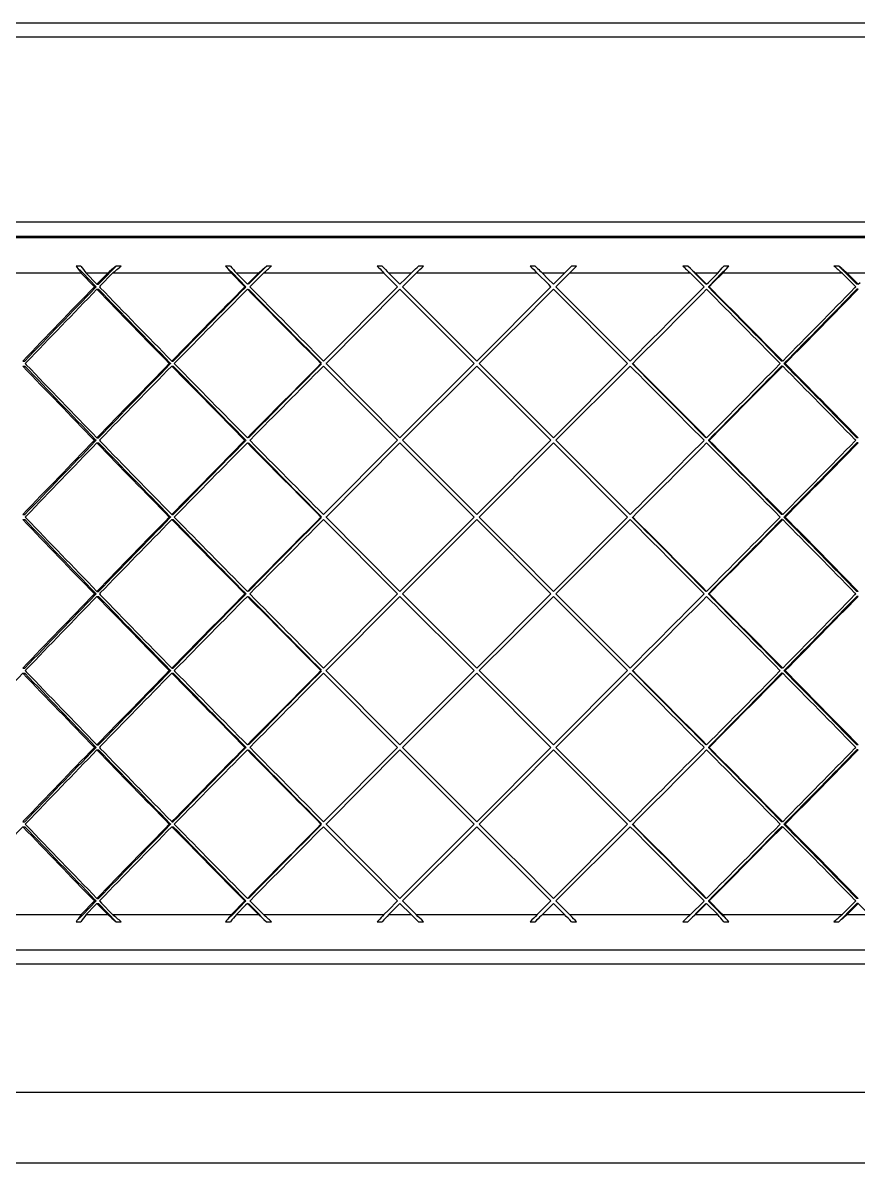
# Model space of a CAD drawing. Header units: millimetres. Extents: x 12827 to 13247, y 6457 to 7051.
# Drawn here: x 13130.242 to 13132.586, y 6842.252 to 6845.452 of the extents above; entities that cross this region are included whole.
import ezdxf

# ---------------------------------------------------------------- set-up
doc = ezdxf.new("R2010")
doc.units = ezdxf.units.MM
doc.header["$LTSCALE"] = 10
doc.layers.add('DWG', color=7, linetype='Continuous')

# ---------------------------------------------------------------- blocks, each defined once
blk = doc.blocks.new('A$C01502591')
at = {"layer": 'DWG'}
for p, q in [((246.9354, 253.5436), (255.4463, 253.5436)), ((246.8954, 253.5039), (255.4863, 253.5039)), ((255.4908, 252.9839), (246.8908, 252.9839)), ((246.4908, 252.9411), (255.8908, 252.9411)), ((255.4508, 252.9436), (246.9308, 252.9436)), ((249.9081, 252.9436), (249.9081, 252.9411)), ((249.9234, 252.9411), (249.9234, 252.9436)), ((250.9909, 252.9411), (250.9908, 252.9436)), ((251.0292, 252.9436), (251.0293, 252.9411)), ((251.3524, 252.9411), (251.3524, 252.9436)), ((251.3524, 252.9411), (251.3524, 252.9436)), ((251.3908, 252.9436), (251.3908, 252.9411)), ((249.9866, 252.8411), (249.6607, 252.8411)), ((249.9724, 252.8611), (249.9747, 252.8578)), ((249.986, 252.8611), (249.9724, 252.8611)), ((249.9911, 252.8417), (249.9817, 252.8514)), ((249.9842, 252.8445), (249.9866, 252.8411)), ((250.0237, 252.8028), (249.9866, 252.8411)), ((250.0098, 252.8223), (249.9911, 252.8417)), ((250.0609, 252.8411), (250.0003, 252.8411)), ((250.0003, 252.8411), (250.0306, 252.8099)), ((250.0306, 252.8099), (250.0609, 252.8411)), ((250.0747, 252.8411), (250.04, 252.8055)), ((250.0519, 252.827), (250.0767, 252.8526)), ((250.065, 252.8445), (250.0609, 252.8411)), ((250.073, 252.8511), (250.065, 252.8445)), ((250.085, 252.8611), (250.073, 252.8511)), ((250.408, 252.8411), (250.0747, 252.8411)), ((250.0767, 252.8526), (250.085, 252.8611)), ((250.0987, 252.8611), (250.085, 252.8611)), ((250.4055, 252.8611), (250.3916, 252.8611)), ((250.4107, 252.8417), (250.4011, 252.8514)), ((250.4052, 252.8445), (250.408, 252.8411)), ((250.4458, 252.8028), (250.408, 252.8411)), ((250.4298, 252.8223), (250.4107, 252.8417)), ((250.4837, 252.8411), (250.4219, 252.8411)), ((250.4219, 252.8411), (250.4528, 252.8099)), ((250.4528, 252.8099), (250.4837, 252.8411)), ((250.4977, 252.8411), (250.4614, 252.8044)), ((250.4727, 252.827), (250.4979, 252.8526)), ((250.4874, 252.8445), (250.4837, 252.8411)), ((250.8356, 252.8411), (250.4977, 252.8411)), ((250.4979, 252.8526), (250.5063, 252.8611)), ((250.5203, 252.8611), (250.5063, 252.8611)), ((250.8313, 252.8611), (250.8173, 252.8611)), ((250.8326, 252.8445), (250.8356, 252.8411)), ((250.842, 252.8347), (250.8356, 252.8411)), ((250.8738, 252.8028), (250.842, 252.8347)), ((250.9121, 252.8411), (250.8497, 252.8411)), ((250.8497, 252.8411), (250.8809, 252.8099)), ((250.9262, 252.8411), (250.888, 252.8028)), ((250.8965, 252.8255), (250.9121, 252.8411)), ((250.9156, 252.8445), (250.9121, 252.8411)), ((250.9246, 252.8526), (250.9331, 252.8611)), ((251.2662, 252.8411), (250.9262, 252.8411)), ((250.9472, 252.8611), (250.9331, 252.8611)), ((251.26, 252.8611), (251.2459, 252.8611)), ((251.2668, 252.8545), (251.26, 252.8611)), ((251.2981, 252.8092), (251.2662, 252.8411)), ((251.2803, 252.8411), (251.2959, 252.8255)), ((251.3427, 252.8411), (251.2803, 252.8411)), ((251.3167, 252.8151), (251.3427, 252.8411)), ((251.3569, 252.8411), (251.3186, 252.8028)), ((251.6961, 252.8411), (251.3569, 252.8411)), ((251.3761, 252.8611), (251.362, 252.8611)), ((251.3729, 252.8578), (251.3761, 252.8611)), ((251.6882, 252.8611), (251.6742, 252.8611)), ((251.6955, 252.8545), (251.6882, 252.8611)), ((251.7278, 252.8092), (251.6961, 252.8411)), ((251.7051, 252.8441), (251.7389, 252.8099)), ((251.7101, 252.8411), (251.7412, 252.8099)), ((251.7722, 252.8411), (251.7101, 252.8411)), ((251.7463, 252.8151), (251.7722, 252.8411)), ((251.7862, 252.8411), (251.7609, 252.8156)), ((251.7843, 252.8417), (251.7651, 252.8223)), ((251.7939, 252.8514), (251.7843, 252.8417)), ((252.1219, 252.8411), (251.7862, 252.8411)), ((251.8035, 252.8611), (251.7895, 252.8611)), ((251.8006, 252.8578), (251.8035, 252.8611)), ((252.1123, 252.8611), (252.0985, 252.8611)), ((252.1123, 252.8611), (252.1623, 252.8099)), ((252.1201, 252.8545), (252.1123, 252.8611)), ((252.1532, 252.8092), (252.1219, 252.8411)), ((252.1358, 252.8411), (252.1664, 252.8099)), ((252.1969, 252.8411), (252.1358, 252.8411)), ((250.0286, 252.8028), (250.0098, 252.8223)), ((250.0286, 252.8028), (250.0237, 252.8028)), ((250.026, 252.8002), (250.0286, 252.8028)), ((250.0306, 252.8099), (250.0354, 252.8099)), ((250.0354, 252.8099), (250.0519, 252.827)), ((250.04, 252.8055), (250.0375, 252.8028)), ((250.0375, 252.8028), (250.04, 252.8002)), ((250.4489, 252.8028), (250.4298, 252.8223)), ((250.4489, 252.8028), (250.4458, 252.8028)), ((250.4473, 252.8012), (250.4489, 252.8028)), ((250.4559, 252.8099), (250.4727, 252.827)), ((250.4614, 252.8044), (250.4598, 252.8028)), ((250.4598, 252.8028), (250.4614, 252.8012)), ((250.6663, 252.5945), (250.8738, 252.8028)), ((250.8809, 252.8099), (250.8965, 252.8255)), ((250.888, 252.8028), (251.0961, 252.5945)), ((251.0961, 252.5945), (251.3045, 252.8028)), ((251.2959, 252.8255), (251.3115, 252.8099)), ((251.3045, 252.8028), (251.2981, 252.8092)), ((251.3115, 252.8099), (251.3167, 252.8151)), ((251.3186, 252.8028), (251.5267, 252.5945)), ((251.7341, 252.8028), (251.7278, 252.8092)), ((251.733, 252.8016), (251.7341, 252.8028)), ((251.7412, 252.8099), (251.7463, 252.8151)), ((251.7459, 252.8028), (251.7482, 252.8028)), ((251.7651, 252.8223), (251.7471, 252.8041)), ((251.7609, 252.8156), (251.7482, 252.8028)), ((252.1595, 252.8028), (252.1532, 252.8092)), ((252.1573, 252.8007), (252.1595, 252.8028)), ((252.1664, 252.8099), (252.1623, 252.8099)), ((252.1664, 252.8099), (252.1715, 252.8151)), ((250.0306, 252.7958), (250.0354, 252.7958)), ((250.8809, 252.7958), (250.6745, 252.5885)), ((251.0891, 252.5874), (250.8809, 252.7958)), ((251.3115, 252.7958), (251.2074, 252.6916)), ((251.5196, 252.5874), (251.3115, 252.7958)), ((252.1664, 252.7958), (252.1623, 252.7958)), ((251.1908, 252.6751), (251.1032, 252.5874)), ((251.2074, 252.6916), (251.1908, 252.6751)), ((249.8228, 252.5945), (249.8285, 252.5945)), ((249.8228, 252.5803), (249.8285, 252.5803)), ((249.8326, 252.5905), (249.8296, 252.5874)), ((249.8296, 252.5874), (249.8326, 252.5843)), ((250.2378, 252.5874), (250.2338, 252.5874)), ((250.2357, 252.5896), (250.2378, 252.5874)), ((250.2378, 252.5874), (250.2357, 252.5853)), ((250.2407, 252.5945), (250.2447, 252.5945)), ((250.2407, 252.5803), (250.2447, 252.5803)), ((250.2497, 252.5895), (250.2477, 252.5874)), ((250.2477, 252.5874), (250.2497, 252.5853)), ((250.8738, 252.372), (250.6663, 252.5803)), ((250.6745, 252.5885), (250.6733, 252.5874)), ((250.6733, 252.5874), (250.6745, 252.5863)), ((250.6733, 252.5874), (250.6745, 252.5863)), ((250.6745, 252.5863), (250.8809, 252.3791)), ((250.8809, 252.3791), (251.0891, 252.5874)), ((251.0961, 252.5803), (250.888, 252.372)), ((251.3045, 252.372), (251.0961, 252.5803)), ((251.1032, 252.5874), (251.1908, 252.4998)), ((251.3115, 252.3791), (251.5196, 252.5874)), ((251.5267, 252.5803), (251.3186, 252.372)), ((251.9476, 252.5874), (251.9459, 252.5891)), ((251.9459, 252.5857), (251.9476, 252.5874)), ((251.9545, 252.5945), (251.9514, 252.5945)), ((251.9545, 252.5803), (251.9514, 252.5803)), ((251.9583, 252.5874), (251.96, 252.5891)), ((251.96, 252.5857), (251.9583, 252.5874)), ((251.9583, 252.5874), (251.9615, 252.5874)), ((251.1908, 252.4998), (251.2074, 252.4832)), ((251.2074, 252.4832), (251.3115, 252.3791)), ((250.0286, 252.372), (250.0237, 252.372)), ((250.026, 252.3746), (250.0286, 252.372)), ((250.0286, 252.372), (250.026, 252.3693)), ((250.0306, 252.3791), (250.0354, 252.3791)), ((250.0306, 252.3649), (250.0354, 252.3649)), ((250.04, 252.3746), (250.0375, 252.372)), ((250.0375, 252.372), (250.04, 252.3694)), ((250.4489, 252.372), (250.4458, 252.372)), ((250.4473, 252.3736), (250.4489, 252.372)), ((250.4489, 252.372), (250.4473, 252.3703)), ((250.4614, 252.3736), (250.4598, 252.372)), ((250.4598, 252.372), (250.4614, 252.3704)), ((250.6663, 252.1636), (250.8738, 252.372)), ((250.8809, 252.3649), (250.6745, 252.1577)), ((251.0891, 252.1566), (250.8809, 252.3649)), ((250.888, 252.372), (251.0961, 252.1636)), ((251.0961, 252.1636), (251.3045, 252.372)), ((251.3115, 252.3649), (251.2074, 252.2607)), ((251.5196, 252.1566), (251.3115, 252.3649)), ((251.3186, 252.372), (251.5267, 252.1636)), ((251.7341, 252.372), (251.733, 252.3732)), ((251.733, 252.3708), (251.7341, 252.372)), ((251.7459, 252.372), (251.7482, 252.372)), ((252.1595, 252.372), (252.1573, 252.3742)), ((252.1573, 252.3698), (252.1595, 252.372)), ((252.1664, 252.3791), (252.1623, 252.3791)), ((252.1664, 252.3649), (252.1623, 252.3649)), ((251.2074, 252.2607), (251.1908, 252.2442)), ((251.1908, 252.2442), (251.1032, 252.1566)), ((249.8228, 252.1636), (249.8285, 252.1636)), ((250.2407, 252.1636), (250.2447, 252.1636)), ((251.9545, 252.1636), (251.9514, 252.1636)), ((249.8228, 252.1495), (249.8285, 252.1495)), ((249.8326, 252.1597), (249.8296, 252.1566)), ((249.8296, 252.1566), (249.8326, 252.1534)), ((250.2378, 252.1566), (250.2338, 252.1566)), ((250.2357, 252.1587), (250.2378, 252.1566)), ((250.2378, 252.1566), (250.2357, 252.1544)), ((250.2407, 252.1495), (250.2447, 252.1495)), ((250.2497, 252.1587), (250.2477, 252.1566)), ((250.2477, 252.1566), (250.2497, 252.1544)), ((250.8738, 251.9411), (250.6663, 252.1495)), ((250.6745, 252.1577), (250.6733, 252.1566)), ((250.6733, 252.1566), (250.6745, 252.1554)), ((250.6733, 252.1566), (250.6745, 252.1554)), ((250.6745, 252.1554), (250.8809, 251.9482)), ((250.8809, 251.9482), (251.0891, 252.1566)), ((251.0961, 252.1495), (250.888, 251.9411)), ((251.3045, 251.9411), (251.0961, 252.1495)), ((251.1032, 252.1566), (251.1908, 252.0689)), ((251.3115, 251.9482), (251.5196, 252.1566)), ((251.5267, 252.1495), (251.3186, 251.9411)), ((251.9476, 252.1566), (251.9459, 252.1582)), ((251.9459, 252.1549), (251.9476, 252.1566)), ((251.9545, 252.1495), (251.9514, 252.1495)), ((251.9583, 252.1566), (251.96, 252.1583)), ((251.96, 252.1548), (251.9583, 252.1566)), ((251.9583, 252.1566), (251.9615, 252.1566)), ((251.1908, 252.0689), (251.2074, 252.0524)), ((251.2074, 252.0524), (251.3115, 251.9482)), ((250.0286, 251.9411), (250.0237, 251.9411)), ((250.026, 251.9438), (250.0286, 251.9411)), ((250.0286, 251.9411), (250.026, 251.9385)), ((250.0306, 251.9482), (250.0354, 251.9482)), ((250.04, 251.9438), (250.0375, 251.9411)), ((250.0375, 251.9411), (250.04, 251.9385)), ((250.4489, 251.9411), (250.4458, 251.9411)), ((250.4473, 251.9428), (250.4489, 251.9411)), ((250.4489, 251.9411), (250.4473, 251.9395)), ((250.4614, 251.9428), (250.4598, 251.9411)), ((250.4598, 251.9411), (250.4614, 251.9395)), ((250.6663, 251.7328), (250.8738, 251.9411)), ((250.888, 251.9411), (251.0961, 251.7328)), ((251.0961, 251.7328), (251.3045, 251.9411)), ((251.3186, 251.9411), (251.5267, 251.7328)), ((251.7341, 251.9411), (251.733, 251.9423)), ((251.733, 251.9399), (251.7341, 251.9411)), ((251.7459, 251.9411), (251.7482, 251.9411)), ((252.1595, 251.9411), (252.1573, 251.9433)), ((252.1573, 251.939), (252.1595, 251.9411)), ((252.1664, 251.9482), (252.1623, 251.9482)), ((250.0306, 251.9341), (250.0354, 251.9341)), ((250.8809, 251.9341), (250.6745, 251.7268)), ((251.0891, 251.7257), (250.8809, 251.9341)), ((251.3115, 251.9341), (251.2074, 251.8299)), ((251.5196, 251.7257), (251.3115, 251.9341)), ((252.1664, 251.9341), (252.1623, 251.9341)), ((251.1908, 251.8134), (251.1032, 251.7257)), ((251.2074, 251.8299), (251.1908, 251.8134)), ((249.8228, 251.7328), (249.8285, 251.7328)), ((249.8228, 251.7186), (249.8285, 251.7186)), ((249.8326, 251.7289), (249.8296, 251.7257)), ((249.8296, 251.7257), (249.8326, 251.7226)), ((250.2378, 251.7257), (250.2338, 251.7257)), ((250.2357, 251.7279), (250.2378, 251.7257)), ((250.2378, 251.7257), (250.2357, 251.7236)), ((250.2407, 251.7328), (250.2447, 251.7328)), ((250.2407, 251.7186), (250.2447, 251.7186)), ((250.2497, 251.7278), (250.2477, 251.7257)), ((250.2477, 251.7257), (250.2497, 251.7236)), ((250.8738, 251.5103), (250.6663, 251.7186)), ((250.6745, 251.7268), (250.6733, 251.7257)), ((250.6733, 251.7257), (250.6745, 251.7246)), ((250.6733, 251.7257), (250.6745, 251.7246)), ((250.6745, 251.7246), (250.8809, 251.5174)), ((250.8809, 251.5174), (251.0891, 251.7257)), ((251.0961, 251.7186), (250.888, 251.5103)), ((251.3045, 251.5103), (251.0961, 251.7186)), ((251.1032, 251.7257), (251.1908, 251.6381)), ((251.3115, 251.5174), (251.5196, 251.7257)), ((251.5267, 251.7186), (251.3186, 251.5103)), ((251.9476, 251.7257), (251.9459, 251.7274)), ((251.9459, 251.724), (251.9476, 251.7257)), ((251.9545, 251.7328), (251.9514, 251.7328)), ((251.9545, 251.7186), (251.9514, 251.7186)), ((251.9583, 251.7257), (251.96, 251.7274)), ((251.96, 251.724), (251.9583, 251.7257)), ((251.9583, 251.7257), (251.9615, 251.7257)), ((251.1908, 251.6381), (251.2074, 251.6215)), ((251.2074, 251.6215), (251.3115, 251.5174)), ((250.0286, 251.5103), (250.0237, 251.5103)), ((250.026, 251.5129), (250.0286, 251.5103)), ((250.0286, 251.5103), (250.026, 251.5076)), ((250.0306, 251.5174), (250.0354, 251.5174)), ((250.0306, 251.5032), (250.0354, 251.5032)), ((250.04, 251.5129), (250.0375, 251.5103)), ((250.0375, 251.5103), (250.04, 251.5077)), ((250.4489, 251.5103), (250.4458, 251.5103)), ((250.4473, 251.5119), (250.4489, 251.5103)), ((250.4489, 251.5103), (250.4473, 251.5086)), ((250.4614, 251.5119), (250.4598, 251.5103)), ((250.4598, 251.5103), (250.4614, 251.5087)), ((250.6663, 251.3019), (250.8738, 251.5103)), ((250.8809, 251.5032), (250.6745, 251.296)), ((251.0891, 251.2949), (250.8809, 251.5032)), ((250.888, 251.5103), (251.0961, 251.3019)), ((251.0961, 251.3019), (251.3045, 251.5103)), ((251.3115, 251.5032), (251.2074, 251.399)), ((251.5196, 251.2949), (251.3115, 251.5032)), ((251.3186, 251.5103), (251.5267, 251.3019)), ((251.7341, 251.5103), (251.733, 251.5115)), ((251.733, 251.5091), (251.7341, 251.5103)), ((251.7459, 251.5103), (251.7482, 251.5103)), ((252.1595, 251.5103), (252.1573, 251.5125)), ((252.1573, 251.5081), (252.1595, 251.5103)), ((252.1664, 251.5174), (252.1623, 251.5174)), ((252.1664, 251.5032), (252.1623, 251.5032)), ((251.2074, 251.399), (251.1908, 251.3825)), ((251.1908, 251.3825), (251.1032, 251.2949)), ((249.8228, 251.3019), (249.8285, 251.3019)), ((249.8326, 251.298), (249.8296, 251.2949)), ((250.2357, 251.297), (250.2378, 251.2949)), ((250.2407, 251.3019), (250.2447, 251.3019)), ((250.2497, 251.297), (250.2477, 251.2949)), ((251.9476, 251.2949), (251.9459, 251.2965)), ((251.9545, 251.3019), (251.9514, 251.3019)), ((251.9583, 251.2949), (251.96, 251.2966)), ((249.8228, 251.2878), (249.8285, 251.2878)), ((249.8296, 251.2949), (249.8326, 251.2917)), ((250.2378, 251.2949), (250.2338, 251.2949)), ((250.2378, 251.2949), (250.2357, 251.2927)), ((250.2407, 251.2878), (250.2447, 251.2878)), ((250.2477, 251.2949), (250.2497, 251.2927)), ((250.8738, 251.0794), (250.6663, 251.2878)), ((250.6745, 251.296), (250.6733, 251.2949)), ((250.6733, 251.2949), (250.6745, 251.2937)), ((250.6733, 251.2949), (250.6745, 251.2937)), ((250.6745, 251.2937), (250.8809, 251.0865)), ((250.8809, 251.0865), (251.0891, 251.2949)), ((251.0961, 251.2878), (250.888, 251.0794)), ((251.3045, 251.0794), (251.0961, 251.2878)), ((251.1032, 251.2949), (251.1908, 251.2072)), ((251.3115, 251.0865), (251.5196, 251.2949)), ((251.5267, 251.2878), (251.3186, 251.0794)), ((251.9459, 251.2932), (251.9476, 251.2949)), ((251.9545, 251.2878), (251.9514, 251.2878)), ((251.96, 251.2931), (251.9583, 251.2949)), ((251.9583, 251.2949), (251.9615, 251.2949)), ((251.1908, 251.2072), (251.2074, 251.1907)), ((251.1908, 251.2072), (251.2074, 251.1907)), ((251.2074, 251.1907), (251.3115, 251.0865)), ((249.9866, 251.0411), (250.0237, 251.0794)), ((250.0098, 251.06), (250.0286, 251.0794)), ((250.0286, 251.0794), (250.0237, 251.0794)), ((250.0306, 251.0724), (250.0256, 251.0672)), ((250.0286, 251.0794), (250.026, 251.0821)), ((250.0306, 251.0865), (250.0354, 251.0865)), ((250.0609, 251.0411), (250.0306, 251.0724)), ((250.0306, 251.0724), (250.0354, 251.0724)), ((250.085, 251.0211), (250.0354, 251.0724)), ((250.04, 251.0821), (250.0375, 251.0794)), ((250.0375, 251.0794), (250.0437, 251.0731)), ((250.0437, 251.0731), (250.0747, 251.0411)), ((250.408, 251.0411), (250.4458, 251.0794)), ((250.4298, 251.06), (250.4489, 251.0794)), ((250.4489, 251.0794), (250.4458, 251.0794)), ((250.4489, 251.0794), (250.4473, 251.0811)), ((250.4473, 251.0778), (250.4489, 251.0794)), ((250.4528, 251.0724), (250.4476, 251.0672)), ((250.4837, 251.0411), (250.4528, 251.0724)), ((250.4895, 251.0382), (250.4559, 251.0724)), ((250.4614, 251.0811), (250.4598, 251.0794)), ((250.4598, 251.0794), (250.4661, 251.0731)), ((250.4661, 251.0731), (250.4977, 251.0411)), ((250.8484, 251.0539), (250.8738, 251.0794)), ((250.8809, 251.0724), (250.8757, 251.0672)), ((250.9121, 251.0411), (250.8809, 251.0724)), ((250.888, 251.0794), (250.8943, 251.0731)), ((250.8943, 251.0731), (250.9262, 251.0411)), ((251.2662, 251.0411), (251.3045, 251.0794)), ((251.3115, 251.0724), (251.2803, 251.0411)), ((251.3427, 251.0411), (251.3115, 251.0724)), ((251.3186, 251.0794), (251.3377, 251.0603)), ((251.6961, 251.0411), (251.733, 251.0782)), ((251.7412, 251.0724), (251.7101, 251.0411)), ((251.7389, 251.0724), (251.7304, 251.0638)), ((251.7341, 251.0794), (251.733, 251.0806)), ((251.733, 251.0782), (251.7341, 251.0794)), ((251.7722, 251.0411), (251.7412, 251.0724)), ((251.7459, 251.0794), (251.7482, 251.0794)), ((251.7471, 251.0782), (251.7651, 251.06)), ((251.7482, 251.0794), (251.7799, 251.0475)), ((252.1219, 251.0411), (252.1573, 251.0773)), ((252.1664, 251.0724), (252.1358, 251.0411)), ((252.1623, 251.0724), (252.1457, 251.0553)), ((252.1595, 251.0794), (252.1573, 251.0816)), ((252.1573, 251.0773), (252.1595, 251.0794)), ((252.1664, 251.0865), (252.1623, 251.0865)), ((252.1664, 251.0724), (252.1623, 251.0724)), ((252.1969, 251.0411), (252.1664, 251.0724)), ((249.6607, 251.0411), (249.9866, 251.0411)), ((249.9817, 251.0309), (249.9911, 251.0406)), ((249.9911, 251.0406), (250.0098, 251.06)), ((250.0256, 251.0672), (250.0003, 251.0411)), ((250.0003, 251.0411), (250.0609, 251.0411)), ((250.0609, 251.0411), (250.073, 251.0311)), ((250.0747, 251.0411), (250.408, 251.0411)), ((250.4011, 251.0309), (250.4107, 251.0406)), ((250.4107, 251.0406), (250.4298, 251.06)), ((250.4476, 251.0672), (250.4219, 251.0411)), ((250.4219, 251.0411), (250.4837, 251.0411)), ((250.4977, 251.0411), (250.8356, 251.0411)), ((250.8356, 251.0411), (250.8484, 251.0539)), ((250.8757, 251.0672), (250.8497, 251.0411)), ((250.8497, 251.0411), (250.9121, 251.0411)), ((250.9262, 251.0411), (251.2662, 251.0411)), ((251.2769, 251.0378), (251.2803, 251.0411)), ((251.2803, 251.0411), (251.3427, 251.0411)), ((251.3377, 251.0603), (251.3505, 251.0475)), ((251.3505, 251.0475), (251.3569, 251.0411)), ((251.3601, 251.0378), (251.3569, 251.0411)), ((251.3569, 251.0411), (251.6961, 251.0411)), ((251.722, 251.0553), (251.6966, 251.0297)), ((251.7065, 251.0378), (251.7101, 251.0411)), ((251.7101, 251.0411), (251.7722, 251.0411)), ((251.7304, 251.0638), (251.722, 251.0553)), ((251.7651, 251.06), (251.7843, 251.0406)), ((251.7799, 251.0475), (251.7862, 251.0411)), ((251.7843, 251.0406), (251.7939, 251.0309)), ((251.7891, 251.0378), (251.7862, 251.0411)), ((251.7862, 251.0411), (252.1219, 251.0411)), ((252.1457, 251.0553), (252.1207, 251.0297)), ((252.1319, 251.0378), (252.1358, 251.0411)), ((252.1358, 251.0411), (252.1969, 251.0411)), ((249.9747, 251.0245), (249.9724, 251.0211)), ((249.9724, 251.0211), (249.986, 251.0211)), ((250.073, 251.0311), (250.085, 251.0211)), ((250.085, 251.0211), (250.0987, 251.0211)), ((250.3943, 251.0245), (250.3916, 251.0211)), ((250.3916, 251.0211), (250.4055, 251.0211)), ((250.4988, 251.0278), (250.5063, 251.0211)), ((250.5063, 251.0211), (250.5203, 251.0211)), ((250.8203, 251.0245), (250.8173, 251.0211)), ((250.8173, 251.0211), (250.8313, 251.0211)), ((250.9261, 251.0278), (250.9331, 251.0211)), ((250.9331, 251.0211), (250.9472, 251.0211)), ((251.2459, 251.0211), (251.26, 251.0211)), ((251.2685, 251.0297), (251.26, 251.0211)), ((251.362, 251.0211), (251.3761, 251.0211)), ((251.6742, 251.0211), (251.6882, 251.0211)), ((251.6966, 251.0297), (251.6882, 251.0211)), ((251.7895, 251.0211), (251.8035, 251.0211)), ((252.0985, 251.0211), (252.1123, 251.0211)), ((252.1207, 251.0297), (252.1123, 251.0211)), ((255.8908, 250.9411), (246.4908, 250.9411)), ((246.8908, 250.9033), (255.4908, 250.9033)), ((255.4877, 250.5419), (246.894, 250.5419)), ((255.2877, 250.3436), (247.094, 250.3436))]:
    blk.add_line(p, q, dxfattribs=at)
for centre, radius, start, end in [((253.2867, 255.2078), 4.061, 215.3575, 215.5885), ((253.32, 255.2337), 4.092, 215.437, 215.7815), ((243.2361, 261.0824), 10.7091, 309.68561, 309.85288), ((254.1537, 255.9258), 4.8524, 219.167, 219.4213), ((254.1877, 255.955), 4.8864, 219.2838, 219.5874), ((244.5187, 259.6198), 9.0294, 311.37823, 311.53796), ((244.548, 259.5877), 8.9952, 311.40865, 311.60088), ((255.1051, 256.783), 5.8109, 222.44747, 222.67056), ((255.1427, 256.8182), 5.852, 222.54609, 222.81245), ((245.7104, 258.3362), 7.5666, 313.46575, 313.64889), ((245.7376, 258.3079), 7.537, 313.50452, 313.72493), ((256.1547, 257.8058), 6.9675, 225.20866, 225.44259), ((256.1938, 257.8453), 7.0132, 225.36891, 225.52419), ((246.7906, 257.2469), 6.3351, 315.93584, 316.18704), ((246.8252, 257.2134), 6.297, 316.02592, 316.23628), ((257.2968, 259.0003), 8.3249, 227.5144, 227.7186), ((257.3394, 259.0463), 8.3781, 227.65085, 227.78639), ((247.785, 256.3161), 5.289, 318.9269, 319.2137), ((247.8164, 256.2879), 5.2574, 319.034, 319.2742), ((258.5521, 260.3964), 9.9212, 229.42176, 229.59965), ((258.5985, 260.4497), 9.9828, 229.53726, 229.65533), ((284.9497, 218.9188), 48.6616, 135.86756, 136.20837), ((285.005, 219.0115), 48.6333, 135.99168, 136.32765), ((292.8913, 294.4082), 59.7282, 224.156628, 224.43235), ((303.8465, 200.0407), 75.0698, 135.344613, 135.567735), ((303.8517, 200.2584), 74.9185, 135.465987, 135.687325), ((323.3157, 324.8204), 102.4428, 224.669719, 224.832532), ((147.2709, 356.6113), 147.271, 315.065746, 315.179484), ((182.7662, 184.5643), 97.0293, 44.517766, 44.689553), ((182.7707, 184.2809), 97.2273, 44.637371, 44.810179), ((199.7357, 304.1566), 73.3857, 315.36256, 315.588343), ((285.2127, 218.651), 49.027, 135.85727, 136.19053), ((292.5882, 294.0984), 59.3048, 224.142632, 224.42381), ((292.5944, 293.9276), 59.187, 224.02307, 224.301323), ((304.3136, 199.5667), 75.7253, 135.338023, 135.556999), ((322.489, 323.9869), 101.2788, 224.66191, 224.827866), ((322.4934, 323.6915), 101.0723, 224.542304, 224.707325), ((148.9387, 354.9366), 144.9176, 315.068735, 315.184975), ((182.0067, 183.51), 98.3026, 44.645515, 44.815076), ((200.1711, 303.4981), 72.621, 315.490876, 315.719041), ((200.1765, 303.709), 72.7675, 315.369384, 315.599453), ((284.9497, 286.256), 48.6616, 223.79163, 224.13244), ((285.005, 286.1633), 48.6333, 223.67235, 224.00832), ((285.2127, 286.5238), 49.027, 223.80947, 224.14273), ((292.5882, 211.0764), 59.3048, 135.57619, 135.857368), ((292.5944, 211.2472), 59.187, 135.698677, 135.97693), ((292.8913, 210.7666), 59.7282, 135.56765, 135.843372), ((303.8465, 305.1341), 75.0698, 224.432265, 224.655387), ((303.8517, 304.9164), 74.9185, 224.312675, 224.534013), ((304.3136, 305.6081), 75.7253, 224.443001, 224.661977), ((322.489, 181.188), 101.2788, 135.172134, 135.33809), ((322.4934, 181.4833), 101.0723, 135.292675, 135.457696), ((323.3157, 180.3544), 102.4428, 135.167468, 135.330281), ((147.2709, 148.5636), 147.271, 44.820516, 44.934254), ((148.934, 150.6614), 144.6213, 44.695413, 44.81165), ((148.9387, 150.2382), 144.9176, 44.815025, 44.931265), ((182.0067, 321.6648), 98.3026, 315.184924, 315.354485), ((182.7662, 320.6105), 97.0293, 315.310447, 315.482234), ((182.7707, 320.8939), 97.2273, 315.189821, 315.362629), ((199.7357, 201.0182), 73.3857, 44.411657, 44.63744), ((200.1711, 201.6767), 72.621, 44.280959, 44.509124), ((200.1765, 201.4658), 72.7675, 44.400547, 44.630616), ((284.9497, 218.488), 48.6616, 135.86756, 136.20837), ((285.005, 218.5807), 48.6333, 135.99168, 136.32765), ((285.2127, 218.2201), 49.027, 135.85727, 136.19053), ((292.5882, 293.6675), 59.3048, 224.142632, 224.42381), ((292.5944, 293.4968), 59.187, 224.02307, 224.301323), ((292.8913, 293.9774), 59.7282, 224.156628, 224.43235), ((303.8465, 199.6099), 75.0698, 135.344613, 135.567735), ((303.8517, 199.8276), 74.9185, 135.465987, 135.687325), ((304.3136, 199.1359), 75.7253, 135.338023, 135.556999), ((322.489, 323.556), 101.2788, 224.66191, 224.827866), ((322.4934, 323.2606), 101.0723, 224.542304, 224.707325), ((323.3157, 324.3896), 102.4428, 224.669719, 224.832532), ((147.2709, 356.1804), 147.271, 315.065746, 315.179484), ((148.9387, 354.5057), 144.9176, 315.068735, 315.184975), ((182.0067, 183.0792), 98.3026, 44.645515, 44.815076), ((182.7662, 184.1334), 97.0293, 44.517766, 44.689553), ((182.7707, 183.85), 97.2273, 44.637371, 44.810179), ((199.7357, 303.7257), 73.3857, 315.36256, 315.588343), ((200.1711, 303.0673), 72.621, 315.490876, 315.719041), ((200.1765, 303.2781), 72.7675, 315.369384, 315.599453), ((284.9497, 285.8252), 48.6616, 223.79163, 224.13244), ((285.005, 285.7324), 48.6333, 223.67235, 224.00832), ((285.2127, 286.093), 49.027, 223.80947, 224.14273), ((292.5882, 210.6456), 59.3048, 135.57619, 135.857368), ((292.5944, 210.8163), 59.187, 135.698677, 135.97693), ((292.8913, 210.3357), 59.7282, 135.56765, 135.843372), ((303.8465, 304.7033), 75.0698, 224.432265, 224.655387), ((303.8517, 304.4855), 74.9185, 224.312675, 224.534013), ((304.3136, 305.1772), 75.7253, 224.443001, 224.661977), ((322.489, 180.7571), 101.2788, 135.172134, 135.33809), ((322.4934, 181.0525), 101.0723, 135.292675, 135.457696), ((323.3157, 179.9236), 102.4428, 135.167468, 135.330281), ((147.2709, 148.1327), 147.271, 44.820516, 44.934254), ((148.934, 150.2306), 144.6213, 44.695413, 44.81165), ((148.9387, 149.8074), 144.9176, 44.815025, 44.931265), ((182.0067, 321.234), 98.3026, 315.184924, 315.354485), ((182.7662, 320.1797), 97.0293, 315.310447, 315.482234), ((182.7707, 320.4631), 97.2273, 315.189821, 315.362629), ((199.7357, 200.5874), 73.3857, 44.411657, 44.63744), ((200.1711, 201.2458), 72.621, 44.280959, 44.509124), ((200.1765, 201.035), 72.7675, 44.400547, 44.630616), ((284.9497, 218.0571), 48.6616, 135.86756, 136.20837), ((285.005, 218.1498), 48.6333, 135.99168, 136.32765), ((292.8913, 293.5465), 59.7282, 224.156628, 224.43235), ((303.8465, 199.179), 75.0698, 135.344613, 135.567735), ((303.8517, 199.3967), 74.9185, 135.465987, 135.687325), ((323.3157, 323.9587), 102.4428, 224.669719, 224.832532), ((147.2709, 355.7496), 147.271, 315.065746, 315.179484), ((182.7662, 183.7026), 97.0293, 44.517766, 44.689553), ((182.7707, 183.4192), 97.2273, 44.637371, 44.810179), ((199.7357, 303.2949), 73.3857, 315.36256, 315.588343), ((285.2127, 217.7893), 49.027, 135.85727, 136.19053), ((292.5882, 293.2367), 59.3048, 224.142632, 224.42381), ((292.5944, 293.0659), 59.187, 224.02307, 224.301323), ((304.3136, 198.705), 75.7253, 135.338023, 135.556999), ((322.489, 323.1252), 101.2788, 224.66191, 224.827866), ((322.4934, 322.8298), 101.0723, 224.542304, 224.707325), ((148.9387, 354.0749), 144.9176, 315.068735, 315.184975), ((182.0067, 182.6483), 98.3026, 44.645515, 44.815076), ((200.1711, 302.6364), 72.621, 315.490876, 315.719041), ((200.1765, 302.8473), 72.7675, 315.369384, 315.599453), ((279.7091, 223.0671), 41.4017, 136.20836, 136.59949), ((284.9497, 285.3943), 48.6616, 223.79163, 224.13244), ((285.005, 285.3016), 48.6333, 223.67235, 224.00832), ((285.2127, 285.6621), 49.027, 223.80947, 224.14273), ((292.5882, 210.2147), 59.3048, 135.57619, 135.857368), ((292.5944, 210.3855), 59.187, 135.698677, 135.97693), ((292.8913, 209.9049), 59.7282, 135.56765, 135.843372), ((303.8465, 304.2724), 75.0698, 224.432265, 224.655387), ((303.8517, 304.0547), 74.9185, 224.312675, 224.534013), ((304.3136, 304.7464), 75.7253, 224.443001, 224.661977), ((322.489, 180.3263), 101.2788, 135.172134, 135.33809), ((322.4934, 180.6216), 101.0723, 135.292675, 135.457696), ((323.3157, 179.4927), 102.4428, 135.167468, 135.330281), ((147.2709, 147.7019), 147.271, 44.820516, 44.934254), ((148.934, 149.7997), 144.6213, 44.695413, 44.81165), ((148.9387, 149.3765), 144.9176, 44.815025, 44.931265), ((182.0067, 320.8031), 98.3026, 315.184924, 315.354485), ((182.7662, 319.7489), 97.0293, 315.310447, 315.482234), ((182.7707, 320.0322), 97.2273, 315.189821, 315.362629), ((199.7357, 200.1565), 73.3857, 44.411657, 44.63744), ((200.1711, 200.815), 72.621, 44.280959, 44.509124), ((200.1765, 200.6041), 72.7675, 44.400547, 44.630616), ((284.9497, 217.6263), 48.6616, 135.86756, 136.20837), ((285.005, 217.719), 48.6333, 135.99168, 136.32765), ((285.2127, 217.3584), 49.027, 135.85727, 136.19053), ((292.5882, 292.8059), 59.3048, 224.142632, 224.42381), ((292.5944, 292.6351), 59.187, 224.02307, 224.301323), ((292.8913, 293.1157), 59.7282, 224.156628, 224.43235), ((303.8465, 198.7482), 75.0698, 135.344613, 135.567735), ((303.8517, 198.9659), 74.9185, 135.465987, 135.687325), ((304.3136, 198.2742), 75.7253, 135.338023, 135.556999), ((322.489, 322.6943), 101.2788, 224.66191, 224.827866), ((322.4934, 322.3989), 101.0723, 224.542304, 224.707325), ((323.3157, 323.5279), 102.4428, 224.669719, 224.832532), ((147.2709, 355.3187), 147.271, 315.065746, 315.179484), ((148.9387, 353.6441), 144.9176, 315.068735, 315.184975), ((182.0067, 182.2175), 98.3026, 44.645515, 44.815076), ((182.7662, 183.2717), 97.0293, 44.517766, 44.689553), ((182.7707, 182.9883), 97.2273, 44.637371, 44.810179), ((199.7357, 302.864), 73.3857, 315.36256, 315.588343), ((200.1711, 302.2056), 72.621, 315.490876, 315.719041), ((200.1765, 302.4164), 72.7675, 315.369384, 315.599453), ((279.7091, 222.6363), 41.4017, 136.20836, 136.59949), ((284.9497, 284.9635), 48.6616, 223.79163, 224.13244), ((285.005, 284.8707), 48.6333, 223.67235, 224.00832), ((285.2127, 285.2313), 49.027, 223.80947, 224.14273), ((292.5882, 209.7839), 59.3048, 135.57619, 135.857368), ((292.5944, 209.9546), 59.187, 135.698677, 135.97693), ((292.8913, 209.474), 59.7282, 135.56765, 135.843372), ((303.8465, 303.8416), 75.0698, 224.432265, 224.655387), ((303.8517, 303.6239), 74.9185, 224.312675, 224.534013), ((304.3136, 304.3156), 75.7253, 224.443001, 224.661977), ((322.489, 179.8954), 101.2788, 135.172134, 135.33809), ((322.4934, 180.1908), 101.0723, 135.292675, 135.457696), ((323.3157, 179.0619), 102.4428, 135.167468, 135.330281), ((147.2709, 147.271), 147.271, 44.820516, 44.934254), ((148.934, 149.3689), 144.6213, 44.695413, 44.81165), ((148.9387, 148.9457), 144.9176, 44.815025, 44.931265), ((182.0067, 320.3723), 98.3026, 315.184924, 315.354485), ((182.7662, 319.318), 97.0293, 315.310447, 315.482234), ((182.7707, 319.6014), 97.2273, 315.189821, 315.362629), ((199.7357, 199.7257), 73.3857, 44.411657, 44.63744), ((200.1711, 200.3841), 72.621, 44.280959, 44.509124), ((200.1765, 200.1733), 72.7675, 44.400547, 44.630616), ((253.2927, 248.6702), 4.0684, 144.354, 144.6423), ((253.32, 248.6485), 4.092, 144.2185, 144.563), ((243.2361, 242.7999), 10.7091, 50.14712, 50.31439), ((254.1576, 247.9533), 4.8574, 140.5279, 140.7821), ((254.1877, 247.9273), 4.8864, 140.4126, 140.7162), ((244.5038, 244.2455), 9.052, 48.52602, 48.65363), ((244.548, 244.2946), 8.9952, 48.39912, 48.59135), ((255.1095, 247.0952), 5.8169, 137.28484, 137.50788), ((255.1427, 247.0641), 5.852, 137.18755, 137.45391), ((245.6971, 245.532), 7.586, 46.42447, 46.57077), ((245.7376, 245.5744), 7.537, 46.27507, 46.49548), ((256.1547, 246.0765), 6.9675, 134.55741, 134.79134), ((246.7906, 246.6353), 6.3351, 43.81296, 44.06416), ((257.2968, 244.882), 8.3249, 132.2814, 132.4856), ((247.785, 247.5662), 5.289, 40.7863, 41.0731), ((258.5521, 243.4858), 9.9212, 130.40035, 130.57824), ((256.1811, 246.0498), 6.9951, 134.51457, 134.70894), ((246.8299, 246.6734), 6.2906, 43.72161, 43.93202), ((257.3251, 244.8516), 8.357, 132.24745, 132.41712), ((247.8205, 247.5979), 5.2519, 40.6778, 40.918), ((258.5826, 243.4513), 9.9583, 130.37415, 130.52195)]:
    blk.add_arc(centre, radius, start, end, dxfattribs=at)

msp = doc.modelspace()

# ---------------------------------------------------------------- block references
at = {"layer": 'DWG'}
msp.add_blockref('A$C01502591', (12880.41944, 6591.90855), dxfattribs=at)

doc.saveas('drawing.dxf')
